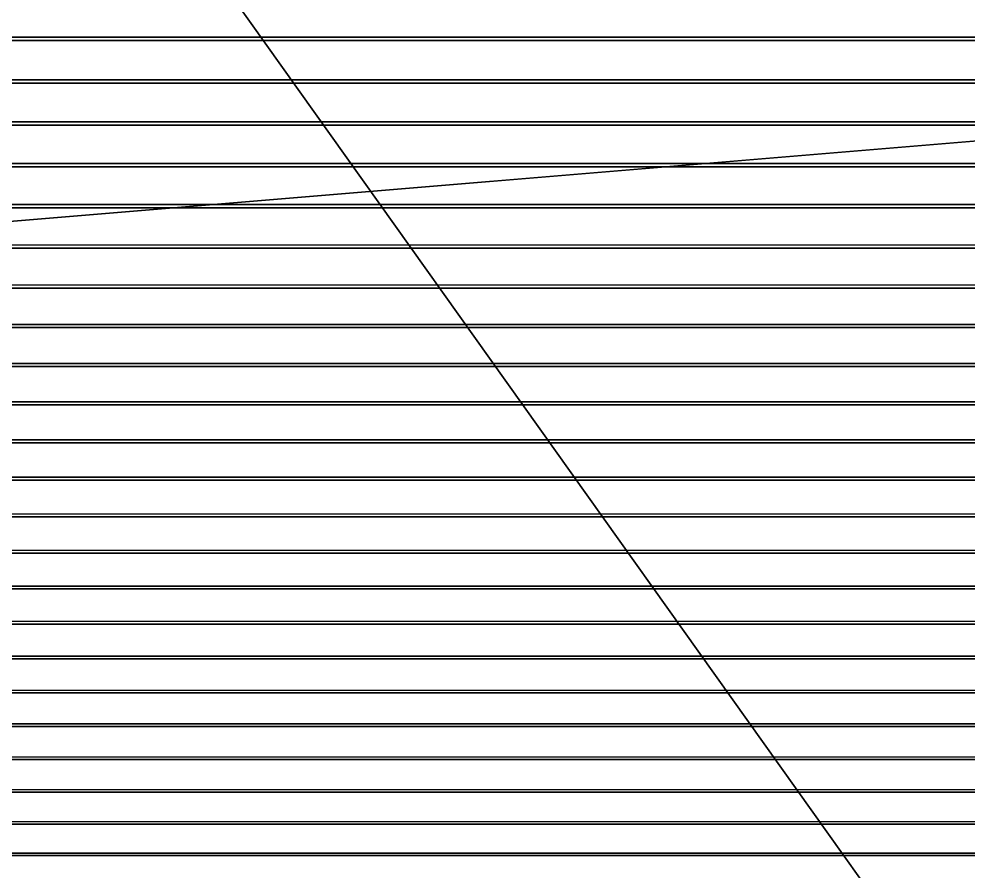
# Model space of a CAD drawing. Header units: inches. Extents: x -38100 to 38100, y 0 to 31750.
# Drawn here: x -32348.8 to -32048.6, y 273.5 to 543.1 of the extents above; entities that cross this region are included whole.
import ezdxf

# ---------------------------------------------------------------- set-up
doc = ezdxf.new("R2010")
doc.units = ezdxf.units.IN
doc.header["$LTSCALE"] = 65.185185
doc.header["$MEASUREMENT"] = 0
for name, color, linetype in [('10', 7, 'CONTINUOUS'), ('12', 7, 'CONTINUOUS'), ('14', 7, 'CONTINUOUS'), ('16', 7, 'CONTINUOUS'), ('2', 7, 'CONTINUOUS'), ('36', 7, 'CONTINUOUS'), ('4', 7, 'CONTINUOUS'), ('41', 7, 'CONTINUOUS'), ('6', 7, 'CONTINUOUS'), ('8', 7, 'CONTINUOUS')]:
    doc.layers.add(name, color=color, linetype=linetype)

msp = doc.modelspace()

# ---------------------------------------------------------------- linework, layer by layer
at = {"layer": '10', "color": 7, "linetype": 'CONTINUOUS', "true_color": 0xa89b88}
for points in [[(-34150.3, 0, -15913.1), (-31889.7, 0, -15913.1), (-31889.7, 3175, -15913.1), (-34150.3, 0, -15913.1)], [(-34150.3, 3175, -15913.1), (-34150.3, 0, -15913.1), (-31889.7, 3175, -15913.1), (-34150.3, 3175, -15913.1)]]:
    msp.add_3dface(points, dxfattribs=at)
at = {"layer": '12', "color": 7, "linetype": 'CONTINUOUS', "true_color": 0xa89b88}
for points in [[(-31889.7, 0, -13042.9), (-34150.3, 0, -13042.9), (-34150.3, 3175, -13042.9), (-31889.7, 0, -13042.9)], [(-31889.7, 0, -13042.9), (-34150.3, 3175, -13042.9), (-31889.7, 3175, -13042.9), (-31889.7, 0, -13042.9)]]:
    msp.add_3dface(points, dxfattribs=at)
at = {"layer": '14', "color": 7, "linetype": 'CONTINUOUS', "true_color": 0xa89b88}
for points in [[(-34150.3, 0, 8724.9), (-31889.7, 0, 8724.9), (-31889.7, 3175, 8724.9), (-34150.3, 0, 8724.9)], [(-34150.3, 3175, 8724.9), (-34150.3, 0, 8724.9), (-31889.7, 3175, 8724.9), (-34150.3, 3175, 8724.9)]]:
    msp.add_3dface(points, dxfattribs=at)
at = {"layer": '16', "color": 7, "linetype": 'CONTINUOUS', "true_color": 0xa89b88}
for points in [[(-31889.7, 0, 11595.1), (-34150.3, 0, 11595.1), (-34150.3, 3175, 11595.1), (-31889.7, 0, 11595.1)], [(-31889.7, 0, 11595.1), (-34150.3, 3175, 11595.1), (-31889.7, 3175, 11595.1), (-31889.7, 0, 11595.1)]]:
    msp.add_3dface(points, dxfattribs=at)
at = {"layer": '2', "color": 7, "linetype": 'CONTINUOUS', "true_color": 0xa89b88}
for points in [[(-34150.3, 3175, 31584.9), (-34150.3, 0, 31584.9), (-31889.7, 3175, 31584.9), (-34150.3, 3175, 31584.9)], [(-31889.7, 3175, 31584.9), (-34150.3, 0, 31584.9), (-31889.7, 0, 31584.9), (-31889.7, 3175, 31584.9)]]:
    msp.add_3dface(points, dxfattribs=at)
at = {"layer": '36', "color": 7, "linetype": 'CONTINUOUS', "true_color": 0xa89b88}
for points in [[(-38100, 6350, -45720), (38100, 6350, -45720), (-38100, 0, -45720), (-38100, 6350, -45720)], [(38100, 6350, -45720), (38100, 0, -45720), (-38100, 0, -45720), (38100, 6350, -45720)]]:
    msp.add_3dface(points, dxfattribs=at)
at = {"layer": '4', "color": 7, "linetype": 'CONTINUOUS', "true_color": 0xa89b88}
for points in [[(-34150.3, 0, 34455.1), (-34150.3, 3175, 34455.1), (-31889.7, 0, 34455.1), (-34150.3, 0, 34455.1)], [(-34150.3, 3175, 34455.1), (-31889.7, 3175, 34455.1), (-31889.7, 0, 34455.1), (-34150.3, 3175, 34455.1)]]:
    msp.add_3dface(points, dxfattribs=at)
at = {"layer": '41', "color": 7, "linetype": 'CONTINUOUS', "true_color": 0xa89b88}
for points in [[(38100, 536.27, 41924.01), (38100, 549.9, 41954.83), (-38100, 536.27, 41924.01), (38100, 536.27, 41924.01)], [(-38100, 536.27, 41924.01), (38100, 549.9, 41954.83), (-38100, 549.9, 41954.83), (-38100, 536.27, 41924.01)], [(38100, 522.79, 41893.13), (38100, 536.27, 41924.01), (-38100, 522.79, 41893.13), (38100, 522.79, 41893.13)], [(-38100, 522.79, 41893.13), (38100, 536.27, 41924.01), (-38100, 536.27, 41924.01), (-38100, 522.79, 41893.13)], [(38100, 509.49, 41862.17), (38100, 522.79, 41893.13), (-38100, 509.49, 41862.17), (38100, 509.49, 41862.17)], [(-38100, 509.49, 41862.17), (38100, 522.79, 41893.13), (-38100, 522.79, 41893.13), (-38100, 509.49, 41862.17)], [(38100, 496.34, 41831.14), (38100, 509.49, 41862.17), (-38100, 496.34, 41831.14), (38100, 496.34, 41831.14)], [(-38100, 496.34, 41831.14), (38100, 509.49, 41862.17), (-38100, 509.49, 41862.17), (-38100, 496.34, 41831.14)], [(38100, 483.36, 41800.04), (38100, 496.34, 41831.14), (-38100, 483.36, 41800.04), (38100, 483.36, 41800.04)], [(-38100, 483.36, 41800.04), (38100, 496.34, 41831.14), (-38100, 496.34, 41831.14), (-38100, 483.36, 41800.04)], [(38100, 470.55, 41768.87), (38100, 483.36, 41800.04), (-38100, 470.55, 41768.87), (38100, 470.55, 41768.87)], [(-38100, 470.55, 41768.87), (38100, 483.36, 41800.04), (-38100, 483.36, 41800.04), (-38100, 470.55, 41768.87)], [(38100, 457.9, 41737.64), (38100, 470.55, 41768.87), (-38100, 457.9, 41737.64), (38100, 457.9, 41737.64)], [(-38100, 457.9, 41737.64), (38100, 470.55, 41768.87), (-38100, 470.55, 41768.87), (-38100, 457.9, 41737.64)], [(38100, 445.42, 41706.34), (38100, 457.9, 41737.64), (-38100, 445.42, 41706.34), (38100, 445.42, 41706.34)], [(-38100, 445.42, 41706.34), (38100, 457.9, 41737.64), (-38100, 457.9, 41737.64), (-38100, 445.42, 41706.34)], [(38100, 433.11, 41674.97), (38100, 445.42, 41706.34), (-38100, 433.11, 41674.97), (38100, 433.11, 41674.97)], [(-38100, 433.11, 41674.97), (38100, 445.42, 41706.34), (-38100, 445.42, 41706.34), (-38100, 433.11, 41674.97)], [(38100, 420.96, 41643.54), (38100, 433.11, 41674.97), (-38100, 420.96, 41643.54), (38100, 420.96, 41643.54)], [(-38100, 420.96, 41643.54), (38100, 433.11, 41674.97), (-38100, 433.11, 41674.97), (-38100, 420.96, 41643.54)], [(38100, 408.98, 41612.04), (38100, 420.96, 41643.54), (-38100, 408.98, 41612.04), (38100, 408.98, 41612.04)], [(-38100, 408.98, 41612.04), (38100, 420.96, 41643.54), (-38100, 420.96, 41643.54), (-38100, 408.98, 41612.04)], [(38100, 397.16, 41580.48), (38100, 408.98, 41612.04), (-38100, 397.16, 41580.48), (38100, 397.16, 41580.48)], [(-38100, 397.16, 41580.48), (38100, 408.98, 41612.04), (-38100, 408.98, 41612.04), (-38100, 397.16, 41580.48)], [(38100, 385.52, 41548.86), (38100, 397.16, 41580.48), (-38100, 385.52, 41548.86), (38100, 385.52, 41548.86)], [(-38100, 385.52, 41548.86), (38100, 397.16, 41580.48), (-38100, 397.16, 41580.48), (-38100, 385.52, 41548.86)], [(38100, 374.04, 41517.18), (38100, 385.52, 41548.86), (-38100, 374.04, 41517.18), (38100, 374.04, 41517.18)], [(-38100, 374.04, 41517.18), (38100, 385.52, 41548.86), (-38100, 385.52, 41548.86), (-38100, 374.04, 41517.18)], [(38100, 362.73, 41485.44), (38100, 374.04, 41517.18), (-38100, 362.73, 41485.44), (38100, 362.73, 41485.44)], [(-38100, 362.73, 41485.44), (38100, 374.04, 41517.18), (-38100, 374.04, 41517.18), (-38100, 362.73, 41485.44)], [(38100, 351.59, 41453.64), (38100, 362.73, 41485.44), (-38100, 351.59, 41453.64), (38100, 351.59, 41453.64)], [(-38100, 351.59, 41453.64), (38100, 362.73, 41485.44), (-38100, 362.73, 41485.44), (-38100, 351.59, 41453.64)], [(38100, 340.61, 41421.77), (38100, 351.59, 41453.64), (-38100, 340.61, 41421.77), (38100, 340.61, 41421.77)], [(-38100, 340.61, 41421.77), (38100, 351.59, 41453.64), (-38100, 351.59, 41453.64), (-38100, 340.61, 41421.77)], [(38100, 329.81, 41389.85), (38100, 340.61, 41421.77), (-38100, 329.81, 41389.85), (38100, 329.81, 41389.85)], [(-38100, 329.81, 41389.85), (38100, 340.61, 41421.77), (-38100, 340.61, 41421.77), (-38100, 329.81, 41389.85)], [(38100, 319.18, 41357.88), (38100, 329.81, 41389.85), (-38100, 319.18, 41357.88), (38100, 319.18, 41357.88)], [(-38100, 319.18, 41357.88), (38100, 329.81, 41389.85), (-38100, 329.81, 41389.85), (-38100, 319.18, 41357.88)], [(38100, 308.71, 41325.85), (38100, 319.18, 41357.88), (-38100, 308.71, 41325.85), (38100, 308.71, 41325.85)], [(-38100, 308.71, 41325.85), (38100, 319.18, 41357.88), (-38100, 319.18, 41357.88), (-38100, 308.71, 41325.85)], [(38100, 298.42, 41293.76), (38100, 308.71, 41325.85), (-38100, 298.42, 41293.76), (38100, 298.42, 41293.76)], [(-38100, 298.42, 41293.76), (38100, 308.71, 41325.85), (-38100, 308.71, 41325.85), (-38100, 298.42, 41293.76)], [(38100, 288.29, 41261.62), (38100, 298.42, 41293.76), (-38100, 288.29, 41261.62), (38100, 288.29, 41261.62)], [(-38100, 288.29, 41261.62), (38100, 298.42, 41293.76), (-38100, 298.42, 41293.76), (-38100, 288.29, 41261.62)], [(38100, 278.34, 41229.42), (38100, 288.29, 41261.62), (-38100, 278.34, 41229.42), (38100, 278.34, 41229.42)], [(-38100, 278.34, 41229.42), (38100, 288.29, 41261.62), (-38100, 288.29, 41261.62), (-38100, 278.34, 41229.42)], [(38100, 268.56, 41197.18), (38100, 278.34, 41229.42), (-38100, 268.56, 41197.18), (38100, 268.56, 41197.18)], [(-38100, 268.56, 41197.18), (38100, 278.34, 41229.42), (-38100, 278.34, 41229.42), (-38100, 268.56, 41197.18)]]:
    msp.add_3dface(points, dxfattribs=at)
at = {"layer": '6', "color": 7, "linetype": 'CONTINUOUS', "true_color": 0xa89b88}
for points in [[(-31889.7, 3175, -40551.1), (-34150.3, 3175, -40551.1), (-34150.3, 0, -40551.1), (-31889.7, 3175, -40551.1)], [(-31889.7, 3175, -40551.1), (-34150.3, 0, -40551.1), (-31889.7, 0, -40551.1), (-31889.7, 3175, -40551.1)]]:
    msp.add_3dface(points, dxfattribs=at)
at = {"layer": '8', "color": 7, "linetype": 'CONTINUOUS', "true_color": 0xa89b88}
for points in [[(-34150.3, 3175, -37680.9), (-31889.7, 3175, -37680.9), (-31889.7, 0, -37680.9), (-34150.3, 3175, -37680.9)], [(-34150.3, 0, -37680.9), (-34150.3, 3175, -37680.9), (-31889.7, 0, -37680.9), (-34150.3, 0, -37680.9)]]:
    msp.add_3dface(points, dxfattribs=at)

doc.saveas('drawing.dxf')
